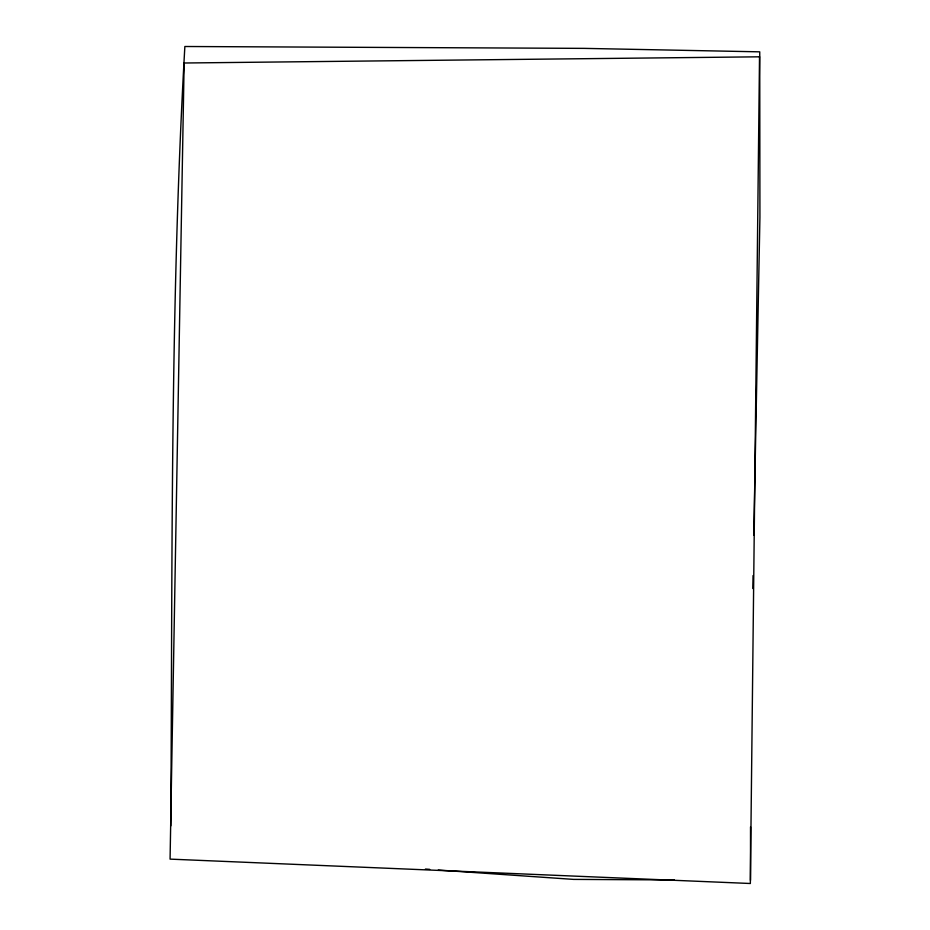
<?xml version="1.0" encoding="UTF-8"?>
<svg xmlns="http://www.w3.org/2000/svg" width="930" height="930" viewBox="0 0 930 930"><rect width="100%" height="100%" fill="white"/><g stroke="black" fill="none" stroke-linecap="round" stroke-linejoin="round"><path stroke-width="1.4" d="M750.487 880.35L750.533 826.886M170.783 825.898C172.48 566.079 170.085 306.017 184.861 46.5L584.028 48.372L759.74 51.836L759.926 217.05L753.777 535.296M752.835 588.551L753.044 575.577M674.401 879.943L573.636 879.396L438.239 870.038M425.44 869.038L429.707 869.364M759.519 56.811L750.347 883.5L170.074 859.122L184.14 63.008L759.519 56.811"/></g></svg>
